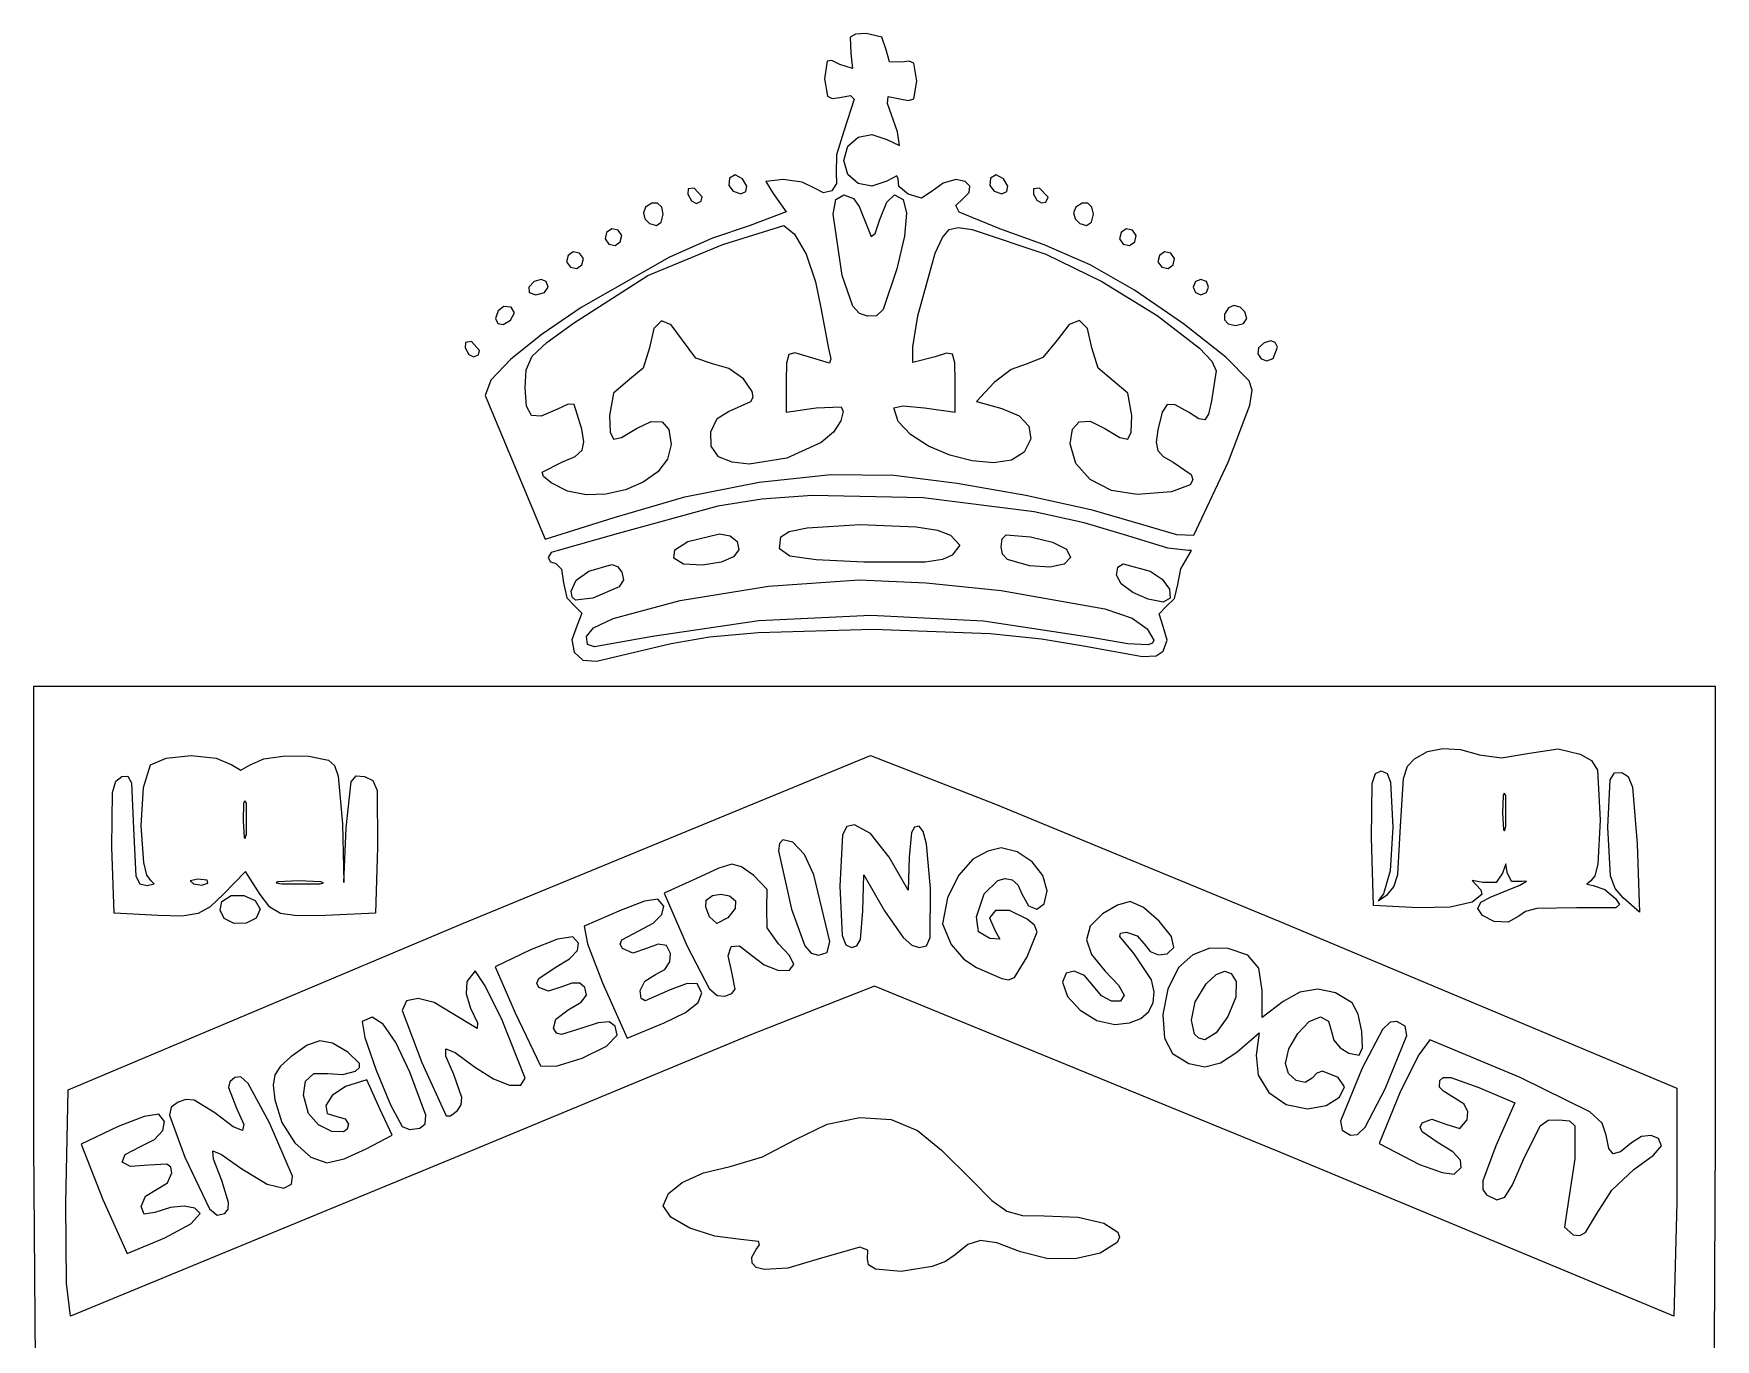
# Model space of a CAD drawing. Extents: x 0 to 752, y 0 to 143.
# Drawn here: x 10.2 to 87.5, y 82.9 to 142.9 of the extents above; entities that cross this region are included whole.
import ezdxf

# ---------------------------------------------------------------- set-up
doc = ezdxf.new("R2010")
doc.units = 0

msp = doc.modelspace()

# ---------------------------------------------------------------- linework, layer by layer
at = {"layer": 'Layer 1', "color": 7}
for points in [[(47.766141, 141.957867), (47.849926, 141.27436), (47.272252, 141.463978), (46.894118, 141.642021), (46.681349, 141.618318), (46.566696, 140.7937), (46.694578, 139.999949), (46.909001, 139.90073), (47.272252, 139.947033), (47.751258, 140.026959), (47.929301, 139.872067), (47.448641, 138.394809), (47.113502, 137.310017), (47.095863, 136.489808), (47.120116, 135.992612), (46.893016, 135.66078), (46.520394, 135.567073), (46.108085, 135.784252), (45.530411, 136.057655), (44.661695, 136.172308), (43.863535, 136.079704), (44.203083, 135.537308), (44.802806, 134.69064), (43.144749, 134.05564), (41.413588, 133.484787), (39.442234, 132.604289), (35.379224, 130.302964), (33.587704, 129.07644), (32.156266, 127.928878), (31.234978, 126.95743), (30.973908, 126.259246), (33.725577, 119.662298), (36.900579, 120.650076), (40.147239, 121.608089), (43.559264, 122.281674), (46.852226, 122.62453), (49.741698, 122.590355), (52.65377, 122.227655), (55.813889, 121.673132), (58.795415, 121.012776), (61.171705, 120.332576), (62.737158, 119.873964), (63.535318, 119.838687), (65.122819, 123.225355), (66.101778, 125.805045), (66.204304, 126.494615), (66.075319, 126.929524), (65.003756, 128.019829), (63.059067, 129.540082), (60.796879, 131.086793), (58.772815, 132.256472), (56.651737, 133.178105), (54.610034, 133.914529), (52.744721, 134.681821), (52.600853, 134.986092), (52.9167, 135.290363), (53.204435, 135.576995), (53.2342, 135.863627), (53.025841, 136.084113), (52.5992, 136.172308), (52.012706, 136.013558), (51.505588, 135.643141), (51.024928, 135.321231), (50.411976, 135.50203), (49.984233, 135.854808), (49.953365, 136.207586), (49.887219, 136.339878), (49.424198, 136.101752), (48.743447, 135.873549), (48.10569, 135.995919), (47.633298, 136.409331), (47.448641, 137.054253), (47.633298, 137.699175), (48.10569, 138.112587), (48.743447, 138.234957), (49.424198, 138.006754), (50.001872, 137.733351), (49.918087, 138.359532), (49.459476, 139.66481), (49.490344, 139.98231), (50.02392, 139.876477), (50.427961, 139.804819), (50.663331, 139.885296), (50.800032, 140.687866), (50.67215, 141.512485), (50.457727, 141.615562), (50.094476, 141.569811), (49.54326, 141.58745), (49.38892, 142.134256), (49.194892, 142.71634), (48.471697, 142.87509), (47.994344, 142.845876), (47.748502, 142.72075), (47.766141, 141.957867), (47.766141, 141.957867)], [(42.192249, 136.242864), (42.161381, 135.903315), (42.368638, 135.643141), (42.722518, 135.518015), (42.950721, 135.621092), (42.993716, 135.876305), (42.791971, 136.207586), (42.452423, 136.397204), (42.192249, 136.242864), (42.192249, 136.242864)], [(54.186701, 136.242864), (54.155833, 135.903315), (54.36309, 135.643141), (54.71697, 135.518015), (54.945173, 135.621092), (54.988168, 135.876305), (54.786423, 136.207586), (54.446875, 136.397204), (54.186701, 136.242864), (54.186701, 136.242864)], [(40.287248, 135.50203), (40.454817, 135.197759), (40.675303, 135.078696), (40.896892, 135.179017), (40.939887, 135.378557), (40.56947, 135.784252), (40.296067, 135.748974), (40.287248, 135.50203), (40.287248, 135.50203)], [(48.154197, 134.937585), (48.709822, 133.552931), (48.888416, 133.69735), (49.106698, 134.337862), (49.428608, 135.127203), (49.776976, 135.466752), (50.180466, 135.260046), (50.332601, 134.633314), (50.233382, 133.576634), (49.882809, 132.080083), (49.252219, 130.20595), (48.945191, 129.912152), (48.542253, 129.89286), (48.166875, 130.026254), (47.867565, 130.351471), (47.378085, 131.762583), (46.963571, 134.580397), (47.090351, 135.250124), (47.448641, 135.466752), (47.894023, 135.308002), (48.154197, 134.937585), (48.154197, 134.937585)], [(56.162258, 135.50203), (56.321559, 135.226973), (56.537084, 135.100745), (56.732766, 135.139881), (56.832536, 135.360919), (56.44448, 135.784252), (56.171077, 135.748974), (56.162258, 135.50203), (56.162258, 135.50203)], [(38.346969, 134.902307), (38.240584, 134.650953), (38.316101, 134.37314), (38.530523, 134.148244), (38.840858, 134.05564), (39.065754, 134.21439), (39.158358, 134.584807), (39.086149, 134.912229), (38.898184, 135.087516), (38.637459, 135.090823), (38.346969, 134.902307), (38.346969, 134.902307)], [(58.102537, 134.902307), (57.996152, 134.650953), (58.071669, 134.37314), (58.286091, 134.148244), (58.596426, 134.05564), (58.821322, 134.21439), (58.913926, 134.584807), (58.841717, 134.912229), (58.653752, 135.087516), (58.393027, 135.090823), (58.102537, 134.902307), (58.102537, 134.902307)], [(45.720029, 132.750361), (46.147772, 131.475951), (46.390307, 130.280915), (46.743085, 128.411192), (46.861045, 127.944312), (46.787182, 127.745324), (45.720029, 128.058414), (45.204642, 128.214408), (44.930688, 128.142199), (44.822099, 127.745875), (44.802806, 126.929524), (44.802806, 125.483135), (46.17864, 125.694801), (47.325169, 125.738899), (47.418875, 125.526129), (47.30753, 125.095079), (46.97246, 124.570942), (46.406292, 124.096827), (44.833674, 123.379696), (43.095691, 123.105742), (42.322818, 123.185599), (41.69836, 123.437022), (41.353299, 123.92099), (41.345582, 124.583551), (41.628906, 125.193195), (42.156971, 125.518412), (43.180027, 125.977024), (43.285103, 126.182972), (43.246724, 126.440596), (42.840478, 127.013309), (42.163034, 127.500033), (41.416137, 127.705636), (40.648845, 127.974629), (40.040303, 128.799248), (39.525468, 129.508111), (39.070163, 129.681193), (38.720693, 129.325108), (38.523358, 128.44647), (38.227906, 127.502789), (37.535579, 126.929524), (36.87412, 126.36067), (36.688912, 125.342023), (36.718126, 124.573629), (36.869711, 124.248412), (37.239576, 124.32007), (37.923635, 124.742301), (38.603284, 125.068069), (39.101032, 125.046572), (39.406956, 124.68773), (39.511136, 124.001467), (39.347012, 123.335323), (38.899287, 122.753515), (38.234934, 122.27754), (37.420926, 121.928896), (36.524236, 121.729081), (35.611837, 121.699591), (34.7507, 121.861924), (34.007799, 122.237577), (33.658328, 122.535233), (33.593285, 122.740286), (34.501688, 123.190078), (35.106372, 123.456866), (35.423321, 123.736884), (35.508759, 124.122734), (35.418911, 124.707023), (35.066133, 125.840322), (34.783911, 125.862922), (34.290022, 125.624246), (33.552495, 125.307297), (33.099396, 125.337614), (32.871193, 125.758191), (32.808354, 126.612024), (32.862924, 127.437194), (33.139083, 128.054004), (33.805503, 128.690658), (35.030855, 129.575359), (38.452802, 131.762583), (41.892387, 133.186924), (44.696973, 134.05564), (45.182042, 133.667584), (45.720029, 132.750361), (45.720029, 132.750361)], [(36.547801, 133.73814), (36.481655, 133.447098), (36.653634, 133.208973), (36.944676, 133.142827), (37.182801, 133.314806), (37.248947, 133.605848), (37.076968, 133.843973), (36.785926, 133.910119), (36.547801, 133.73814), (36.547801, 133.73814)], [(56.726702, 132.750361), (59.304738, 131.490834), (61.846393, 129.923728), (63.786121, 128.429382), (64.353528, 127.82835), (64.558374, 127.388136), (64.346707, 126.012302), (64.206147, 125.40376), (64.042436, 125.139176), (63.766277, 125.178864), (63.288373, 125.483135), (62.675973, 125.822683), (62.305005, 125.844732), (62.072943, 125.483135), (61.877261, 124.671745), (61.80395, 124.117773), (61.872851, 123.732474), (62.120347, 123.446393), (62.582817, 123.190078), (63.40027, 122.631145), (63.481368, 122.380204), (63.354519, 122.158202), (62.508403, 121.83078), (60.924761, 121.70841), (59.74571, 121.893618), (58.768405, 122.396327), (58.101985, 123.137161), (57.855592, 124.036745), (57.959772, 124.702613), (58.265696, 125.050982), (58.763444, 125.06862), (59.443093, 124.742301), (60.127152, 124.32007), (60.497017, 124.248412), (60.648602, 124.573629), (60.677816, 125.342023), (60.492608, 126.36067), (59.831149, 126.929524), (59.138822, 127.502789), (58.84337, 128.44647), (58.639972, 129.330068), (58.274516, 129.694422), (57.796612, 129.522994), (57.255869, 128.799248), (56.594411, 128.001088), (55.880035, 127.705636), (55.134792, 127.454282), (54.36309, 126.858969), (53.5517, 125.977024), (54.715868, 125.659524), (55.50576, 125.325487), (55.955001, 124.839315), (56.040439, 124.260538), (55.738924, 123.648689), (55.157116, 123.280821), (54.325607, 123.159761), (53.34527, 123.251194), (52.316977, 123.520807), (51.341601, 123.934288), (50.520014, 124.457322), (49.953089, 125.055598), (49.741698, 125.694801), (50.156212, 125.774176), (51.15281, 125.694801), (52.563922, 125.483135), (52.563922, 126.929524), (52.544629, 127.760206), (52.43604, 128.151018), (52.162086, 128.204486), (51.646699, 128.023136), (50.623643, 127.776192), (50.619784, 128.489465), (50.857358, 129.910498), (51.646699, 132.785639), (51.985697, 133.50718), (52.294929, 133.874841), (52.70338, 133.971304), (53.340034, 133.879251), (56.726702, 132.750361), (56.726702, 132.750361)], [(60.183927, 133.73814), (60.117781, 133.447098), (60.28976, 133.208973), (60.580802, 133.142827), (60.818927, 133.314806), (60.885073, 133.605848), (60.713094, 133.843973), (60.422052, 133.910119), (60.183927, 133.73814), (60.183927, 133.73814)], [(34.783911, 132.679806), (34.717765, 132.388764), (34.889744, 132.150639), (35.180786, 132.084493), (35.418911, 132.256472), (35.485057, 132.547514), (35.313078, 132.785639), (35.022036, 132.851785), (34.783911, 132.679806), (34.783911, 132.679806)], [(61.947817, 132.679806), (61.881671, 132.388764), (62.05365, 132.150639), (62.344692, 132.084493), (62.582817, 132.256472), (62.648963, 132.547514), (62.476984, 132.785639), (62.185942, 132.851785), (61.947817, 132.679806), (61.947817, 132.679806)], [(32.984743, 131.233416), (32.997972, 130.990881), (33.302243, 130.880638), (33.703528, 130.990881), (33.866688, 131.233416), (33.774084, 131.48918), (33.549188, 131.586194), (33.227278, 131.48918), (32.984743, 131.233416), (32.984743, 131.233416)], [(63.50004, 131.233416), (63.610283, 130.990881), (63.852818, 130.880638), (64.108582, 130.990881), (64.205596, 131.233416), (64.108582, 131.48918), (63.852818, 131.586194), (63.610283, 131.48918), (63.50004, 131.233416), (63.50004, 131.233416)], [(31.573631, 130.139804), (31.448505, 129.785924), (31.551582, 129.55772), (31.806795, 129.514726), (32.138076, 129.716471), (32.327694, 130.056019), (32.173354, 130.316193), (31.833805, 130.347061), (31.573631, 130.139804), (31.573631, 130.139804)], [(65.122819, 130.280915), (64.934303, 129.990425), (64.93761, 129.7297), (65.112897, 129.541735), (65.440319, 129.469526), (65.810736, 129.56213), (65.969486, 129.787026), (65.876882, 130.097361), (65.651986, 130.311783), (65.374173, 130.3873), (65.122819, 130.280915), (65.122819, 130.280915)], [(30.056686, 128.44647), (30.224255, 128.142199), (30.444741, 128.023136), (30.66633, 128.123457), (30.709325, 128.322997), (30.338908, 128.728692), (30.065505, 128.693414), (30.056686, 128.44647), (30.056686, 128.44647)], [(66.498653, 128.44647), (66.464478, 128.16094), (66.622125, 127.934942), (66.885606, 127.841235), (67.168931, 127.952581), (67.367369, 128.477338), (67.273111, 128.681839), (67.063098, 128.76397), (66.754417, 128.671366), (66.498653, 128.44647), (66.498653, 128.44647)], [(41.663082, 121.179243), (37.076968, 119.909242), (34.325299, 119.133131), (34.003389, 119.040526), (33.866688, 118.81563), (33.976931, 118.621602), (34.219466, 118.533408), (34.47523, 118.277644), (34.572244, 117.651463), (34.730994, 116.959136), (35.101411, 116.557851), (35.418911, 116.25358), (35.207244, 115.711184), (34.958095, 115.035394), (35.066133, 114.458822), (35.465213, 114.093917), (36.089189, 114.053127), (39.511136, 114.864517), (41.277231, 115.163827), (43.512961, 115.37384), (48.798017, 115.525976), (54.175676, 115.320923), (56.527162, 115.084452), (58.455315, 114.758683), (61.176115, 114.264794), (61.794028, 114.302277), (62.124206, 114.511739), (62.309414, 115.023267), (62.124206, 115.640628), (61.943407, 116.231532), (62.265317, 116.557851), (62.635734, 116.937088), (62.794484, 117.580907), (62.931185, 118.295283), (63.253095, 118.850908), (63.429484, 119.13754), (63.288373, 119.133131), (62.331463, 119.243374), (60.501427, 119.803409), (58.495347, 120.412364), (56.193677, 120.911352), (51.095484, 121.54966), (45.990676, 121.658801), (43.680738, 121.49633), (41.663082, 121.179243), (41.663082, 121.179243)], [(42.545027, 119.556464), (42.634324, 119.162345), (42.386277, 118.837679), (41.820729, 118.599003), (40.957526, 118.462852), (40.08881, 118.509706), (39.643428, 118.784762), (39.687525, 119.172267), (40.287248, 119.556464), (41.733637, 119.900423), (42.231936, 119.814433), (42.545027, 119.556464), (42.545027, 119.556464)], [(52.352255, 119.838687), (52.784408, 119.380075), (52.422811, 118.921464), (51.977429, 118.723026), (51.188088, 118.603964), (48.365864, 118.603964), (46.178089, 118.701529), (44.965966, 118.881776), (44.501291, 119.214159), (44.555861, 119.768131), (44.932824, 120.002673), (45.759165, 120.176031), (48.202704, 120.332576), (50.77192, 120.224538), (51.755358, 120.067165), (52.352255, 119.838687), (52.352255, 119.838687)], [(57.679203, 119.203686), (57.861104, 118.809567), (57.57337, 118.511359), (56.915218, 118.365287), (55.985869, 118.427575), (54.962812, 118.723026), (54.745633, 118.968317), (54.68059, 119.30952), (54.72138, 119.678834), (54.901076, 119.856325), (56.021146, 119.768131), (57.035383, 119.512367), (57.679203, 119.203686), (57.679203, 119.203686)], [(37.253357, 118.145352), (37.326668, 117.789267), (37.125475, 117.466255), (35.9128, 116.945907), (35.127869, 116.853303), (34.970222, 116.990555), (34.925022, 117.263407), (35.158737, 117.774935), (35.736411, 118.18063), (36.785926, 118.49372), (37.0461, 118.403872), (37.253357, 118.145352), (37.253357, 118.145352)], [(61.524483, 118.18063), (62.074596, 117.826198), (62.406428, 117.356011), (62.447218, 116.945356), (62.124206, 116.769518), (61.430777, 116.89299), (60.730733, 117.201671), (60.189439, 117.602956), (59.97226, 118.004241), (60.041162, 118.369146), (60.28535, 118.515769), (61.524483, 118.18063), (61.524483, 118.18063)], [(54.68059, 117.298685), (59.447503, 116.456428), (60.698211, 116.023723), (61.383372, 115.534795), (61.685438, 115.022716), (61.628939, 114.87561), (61.41865, 114.798371), (60.490403, 114.845224), (58.808093, 115.146739), (53.85983, 115.886471), (48.696593, 116.143337), (43.5532, 115.910724), (38.664469, 115.182017), (35.996585, 114.705767), (35.673022, 114.824829), (35.630578, 115.182017), (35.954555, 115.585025), (36.853174, 116.011597), (39.93447, 116.844483), (43.994724, 117.498776), (48.154197, 117.792574), (51.232185, 117.651463), (54.68059, 117.298685), (54.68059, 117.298685)], [(87.43713, 79.33426), (87.488944, 92.286725), (87.488944, 112.88896), (48.859753, 112.88896), (10.230562, 112.88896), (10.230562, 91.828113), (10.230562, 91.828113)], [(67.486431, 102.093953), (85.725054, 94.438671), (85.725054, 89.182278), (85.583943, 83.961164), (67.380598, 91.545891), (48.859753, 99.130618), (43.206486, 96.899297), (30.30363, 91.545891), (11.923896, 83.961164), (11.738688, 85.482519), (11.71223, 89.147001), (11.818063, 94.368115), (29.98613, 102.023398), (48.683364, 109.713958), (54.420416, 107.478227), (67.486431, 102.093953), (67.486431, 102.093953)], [(19.332234, 109.290624), (19.755568, 109.052499), (20.178902, 109.290624), (20.800673, 109.566783), (21.792861, 109.700729), (22.877653, 109.682539), (23.777237, 109.502291), (24.045128, 109.268025), (24.227029, 108.765867), (24.412238, 106.574234), (24.482793, 103.893121), (24.588627, 106.397845), (24.813523, 108.505693), (25.040072, 108.779096), (25.435294, 108.761457), (25.811774, 108.571839), (26.012968, 108.117638), (26.035016, 105.5159), (25.929183, 102.482009), (23.636126, 102.376176), (22.339116, 102.356332), (21.567965, 102.455551), (21.081242, 102.753207), (20.637513, 103.328676), (19.967235, 104.38701), (18.944179, 103.328676), (18.346661, 102.763129), (17.788831, 102.455551), (17.059021, 102.34641), (15.945566, 102.376176), (13.934731, 102.482009), (13.828898, 105.5159), (13.859766, 108.025033), (14.012452, 108.547035), (14.287509, 108.761457), (14.563668, 108.773584), (14.724072, 108.461596), (14.816676, 106.362567), (14.922509, 104.184163), (15.114332, 103.822565), (15.451676, 103.75201), (15.764767, 103.818156), (15.628065, 103.963677), (15.431213, 104.230189), (15.29017, 104.805934), (15.173864, 106.494859), (15.275839, 108.249929), (15.592788, 109.290624), (16.315982, 109.594895), (17.462511, 109.713958), (18.60904, 109.594895), (19.332234, 109.290624), (19.332234, 109.290624)], [(76.658659, 109.749236), (77.659667, 109.612534), (78.951716, 109.819791), (80.261405, 110.027048), (81.280051, 109.784514), (81.795438, 109.494023), (82.069392, 109.04809), (82.197274, 106.750623), (82.091441, 104.735378), (81.959149, 104.195738), (81.77394, 103.963677), (81.588732, 103.804926), (81.879774, 103.75201), (82.41776, 103.557982), (82.90283, 103.152287), (83.083078, 102.877782), (82.916059, 102.728954), (81.103662, 102.728954), (79.291265, 102.693676), (78.767059, 102.560282), (78.457827, 102.340898), (77.972757, 102.058675), (77.328938, 102.093953), (76.795912, 102.369561), (76.583694, 102.684856), (76.70882, 102.986923), (77.187826, 103.222843), (78.501924, 103.760829), (78.815015, 103.94714), (78.598938, 103.928399), (78.118278, 103.928399), (77.92866, 104.351732), (77.862514, 104.744198), (77.716993, 104.316455), (77.417132, 103.879892), (76.799771, 103.893121), (76.32352, 103.972496), (76.48227, 103.787288), (76.721636, 103.555157), (76.76339, 103.339149), (76.32352, 102.980308), (75.301567, 102.760373), (73.836435, 102.728954), (71.790323, 102.834787), (71.68449, 105.939233), (71.715358, 108.439547), (71.868044, 108.890993), (72.143101, 109.008402), (72.404377, 108.89871), (72.566435, 108.501284), (72.672268, 106.433123), (72.553205, 104.422288), (72.248934, 103.363954), (71.99317, 103.042044), (72.425323, 103.328676), (72.712507, 103.685313), (72.897164, 104.250309), (73.025046, 106.4684), (73.157338, 108.668853), (73.352468, 109.231644), (73.660046, 109.572847), (74.257564, 109.903025), (74.974144, 110.044687), (75.783329, 109.994527), (76.658659, 109.749236), (76.658659, 109.749236)], [(83.890608, 105.657011), (83.996442, 102.517287), (83.255608, 103.187565), (82.892357, 103.610347), (82.677934, 104.188573), (82.550052, 106.433123), (82.655885, 108.598298), (82.847708, 108.918554), (83.185052, 108.937846), (83.488772, 108.757599), (83.683351, 108.263158), (83.890608, 105.657011), (83.890608, 105.657011)], [(19.861401, 106.715345), (19.905499, 105.952463), (19.950698, 105.906712), (20.002513, 106.115622), (20.002513, 107.526734), (19.930855, 107.643041), (19.87904, 107.531144), (19.861401, 106.715345), (19.861401, 106.715345)], [(77.716993, 107.068123), (77.761091, 106.305241), (77.80629, 106.25949), (77.858105, 106.4684), (77.858105, 107.879512), (77.786447, 107.995819), (77.734632, 107.883922), (77.716993, 107.068123), (77.716993, 107.068123)], [(47.272252, 103.716732), (47.378085, 101.458953), (47.540143, 101.01798), (47.801419, 100.894508), (48.047812, 100.980498), (48.211523, 101.264925), (48.330586, 102.587842), (48.365864, 104.245899), (49.318364, 102.587842), (50.178261, 101.357529), (50.573482, 101.015224), (50.905865, 100.894508), (51.241556, 100.9816), (51.421803, 101.353119), (51.435032, 103.610899), (51.249824, 105.661421), (51.097688, 106.225314), (50.905865, 106.4684), (50.700262, 106.426508), (50.557497, 106.186178), (50.447254, 105.057288), (50.411976, 103.540343), (49.530031, 105.057288), (48.683364, 106.142081), (47.94253, 106.538956), (47.584791, 106.455171), (47.382495, 106.080345), (47.272252, 103.716732), (47.272252, 103.716732)], [(44.450028, 105.339511), (45.049751, 102.658398), (45.653883, 100.978293), (45.947681, 100.639295), (46.284474, 100.54173), (46.692924, 100.6641), (46.800411, 101.17673), (46.072807, 104.245899), (45.640654, 105.170839), (45.102667, 105.745205), (44.644056, 105.843322), (44.502393, 105.674512), (44.450028, 105.339511), (44.450028, 105.339511)], [(53.375311, 104.951455), (52.713853, 104.215031), (52.211144, 103.187565), (51.981838, 101.99253), (52.387533, 101.035619), (52.969617, 100.360931), (53.5517, 99.977285), (54.715868, 99.483396), (55.011871, 99.409533), (55.284722, 99.527493), (55.880035, 100.471174), (56.329827, 101.626522), (56.217379, 101.919769), (55.880035, 102.199787), (55.063134, 102.593355), (54.424826, 102.596662), (54.143706, 102.26924), (54.398368, 101.67062), (54.618854, 101.282564), (54.151423, 101.317842), (53.639895, 101.626522), (53.5517, 102.30562), (53.901722, 103.363954), (54.52625, 103.972496), (54.866005, 104.070888), (55.18385, 104.012184), (55.449605, 103.7815), (55.633091, 103.363954), (55.934054, 102.810534), (56.321008, 102.667217), (56.655044, 102.907547), (56.797258, 103.505065), (56.600474, 104.200699), (56.096112, 104.836802), (55.413156, 105.300926), (54.68059, 105.480622), (54.067638, 105.321872), (53.375311, 104.951455), (53.375311, 104.951455)], [(40.675303, 104.06951), (39.193636, 103.399232), (40.25197, 100.965064), (41.261797, 99.024785), (41.62615, 98.692953), (41.980582, 98.672007), (42.308004, 98.793274), (42.456832, 98.980687), (42.298082, 99.765618), (42.13382, 100.521886), (42.280443, 100.947425), (42.665192, 100.976088), (43.215305, 100.54173), (43.786364, 100.098553), (44.42357, 99.853813), (44.941712, 99.847198), (45.155584, 100.118396), (44.948327, 100.528501), (44.450028, 101.070897), (43.93409, 101.802911), (43.920861, 102.693676), (43.925271, 103.571211), (43.321138, 104.210621), (42.744016, 104.605292), (42.302492, 104.722149), (41.708833, 104.547965), (40.675303, 104.06951), (40.675303, 104.06951)], [(17.568344, 103.822565), (17.9564, 103.760829), (18.238623, 103.857843), (18.207755, 103.998954), (17.780011, 104.034232), (17.422823, 103.968086), (17.568344, 103.822565), (17.568344, 103.822565)], [(21.625291, 103.822565), (23.389181, 103.822565), (23.552341, 103.87438), (23.424459, 103.919579), (22.401403, 103.963677), (21.444493, 103.919579), (21.374488, 103.87438), (21.625291, 103.822565), (21.625291, 103.822565)], [(20.637513, 102.658398), (20.447895, 102.254908), (19.993693, 102.023398), (19.446887, 102.003554), (18.979456, 102.235064), (18.794248, 102.609891), (18.873623, 103.011176), (19.298059, 103.283477), (19.88786, 103.284579), (20.411515, 103.060785), (20.637513, 102.658398), (20.637513, 102.658398)], [(37.218079, 102.62312), (35.524745, 101.882286), (35.670266, 101.066487), (36.371412, 99.271729), (37.500301, 96.731728), (39.193636, 97.437284), (40.179761, 97.921802), (40.759088, 98.376555), (40.934926, 98.811464), (40.710581, 99.236451), (40.25197, 99.240861), (39.475858, 98.954229), (38.32492, 98.447111), (38.141365, 98.562315), (38.100024, 98.918951), (38.307281, 99.355514), (38.80558, 99.659785), (39.225055, 99.894052), (39.462629, 100.237459), (39.495151, 100.627168), (39.299469, 101.000341), (38.920233, 101.048848), (38.382246, 100.85923), (37.756065, 100.647563), (37.288635, 100.85923), (37.171226, 101.060424), (37.248947, 101.251696), (38.029468, 101.67062), (38.698093, 102.025602), (39.092212, 102.420273), (39.175446, 102.801714), (38.911413, 103.117009), (38.289642, 103.028815), (37.218079, 102.62312), (37.218079, 102.62312)], [(42.474471, 103.046454), (42.456832, 102.684856), (42.121693, 102.270342), (41.618985, 102.010168), (41.275026, 102.30562), (41.111866, 102.746592), (41.133915, 103.081732), (41.41283, 103.294501), (41.804193, 103.355135), (42.195556, 103.270247), (42.474471, 103.046454), (42.474471, 103.046454)], [(59.33726, 102.446731), (58.768405, 101.885042), (58.596426, 101.260515), (58.821322, 100.576457), (59.443093, 99.836174), (60.069274, 99.165896), (60.325038, 98.707284), (60.154161, 98.436086), (59.751774, 98.442701), (59.28324, 98.687441), (58.913926, 99.130618), (58.499963, 99.609624), (58.036391, 99.814125), (57.658808, 99.72097), (57.502814, 99.307007), (57.728812, 98.646651), (58.305384, 98.019367), (59.080393, 97.550834), (59.901704, 97.366728), (60.570467, 97.439626), (61.091228, 97.645643), (61.4582, 97.965762), (61.665594, 98.380965), (61.707625, 98.872236), (61.578502, 99.420557), (60.783649, 100.612286), (60.13101, 101.410446), (60.168493, 101.559825), (60.430871, 101.600064), (60.92917, 101.441314), (61.242261, 101.070897), (61.516766, 100.715914), (61.90372, 100.559369), (62.303902, 100.61449), (62.618095, 100.894508), (62.497379, 101.403831), (61.943407, 102.111592), (61.224071, 102.739978), (60.60726, 103.011176), (60.025177, 102.848016), (59.33726, 102.446731), (59.33726, 102.446731)], [(33.055299, 100.788675), (31.43252, 100.012563), (32.349743, 97.895895), (33.51391, 95.461727), (34.228837, 95.444088), (35.423321, 95.823324), (36.545045, 96.37454), (37.04169, 96.872839), (36.951842, 97.289558), (36.666863, 97.481381), (36.163604, 97.448308), (35.418911, 97.190339), (34.47523, 96.899297), (34.248129, 96.972058), (34.113633, 97.190339), (34.223876, 97.613673), (34.783911, 98.037006), (35.379224, 98.385374), (35.630578, 98.707284), (35.548447, 99.070535), (35.317488, 99.2585), (34.960851, 99.267871), (34.501688, 99.09534), (33.879917, 98.892493), (33.443354, 99.060062), (33.35075, 99.257949), (33.443354, 99.478986), (34.184188, 99.977285), (34.85171, 100.386287), (35.211654, 100.762216), (35.260712, 101.098458), (34.995578, 101.388397), (34.303251, 101.286974), (33.055299, 100.788675), (33.055299, 100.788675)], [(62.829762, 99.977285), (62.329258, 98.992814), (62.106567, 97.81652), (62.174918, 96.73283), (62.547539, 96.026172), (63.298295, 95.570867), (64.029207, 95.426449), (64.760119, 95.599531), (65.510875, 96.096727), (66.533931, 96.978672), (66.39282, 95.955616), (66.489282, 95.033983), (66.979313, 94.244643), (67.767, 93.693427), (68.756432, 93.48617), (69.606958, 93.642715), (70.216051, 94.024156), (70.448113, 94.498202), (70.167544, 94.93256), (69.43553, 95.219192), (69.185278, 95.135958), (68.968099, 94.897282), (68.641228, 94.699396), (68.231675, 94.795858), (67.881653, 95.110602), (67.733376, 95.56756), (67.897638, 96.246107), (68.30664, 96.947804), (68.834705, 97.497366), (69.356155, 97.719506), (69.708933, 97.516659), (69.850044, 97.049228), (69.959185, 96.640226), (70.246919, 96.290755), (70.653716, 96.047118), (71.120045, 95.955616), (71.278795, 96.285794), (71.252337, 97.035999), (71.080357, 97.845734), (70.802545, 98.354506), (70.043521, 98.816976), (69.228273, 98.985097), (68.40641, 98.855561), (67.627543, 98.425062), (66.675042, 97.684228), (66.675042, 98.918951), (66.511882, 99.955237), (66.004764, 100.54173), (65.111794, 100.860333), (64.258513, 100.86805), (63.484606, 100.571496), (62.829762, 99.977285), (62.829762, 99.977285)], [(30.127241, 99.342285), (30.096373, 98.77784), (30.30363, 98.107562), (30.623335, 97.438937), (30.612311, 97.17711), (29.492241, 97.860617), (28.637305, 98.368838), (27.891511, 98.566173), (27.363997, 98.446008), (27.163906, 98.001728), (28.06349, 95.611657), (29.174741, 93.16867), (29.386407, 93.17308), (29.703908, 93.415614), (29.874784, 93.674686), (29.906755, 94.006518), (29.527519, 95.073671), (29.16537, 95.917582), (29.170331, 96.242248), (29.592011, 96.07082), (30.480019, 95.426449), (31.349837, 94.867516), (32.093979, 94.579782), (32.613224, 94.583089), (32.808354, 94.897282), (31.75443, 97.565166), (30.977767, 99.138886), (30.515297, 99.836174), (30.127241, 99.342285), (30.127241, 99.342285)], [(65.475597, 99.342285), (65.457958, 98.625704), (65.09636, 97.737145), (64.562784, 96.980877), (64.029207, 96.661172), (63.752979, 96.729867), (63.55902, 96.919692), (63.416255, 97.565166), (63.597605, 98.402462), (64.099763, 99.236451), (64.562784, 99.659785), (64.94643, 99.818535), (65.250701, 99.712702), (65.475597, 99.342285), (65.475597, 99.342285)], [(25.32946, 97.507839), (25.452381, 96.767557), (25.968871, 95.263289), (26.624266, 93.673032), (27.163906, 92.674781), (27.503455, 92.546899), (27.975295, 92.604225), (28.221138, 92.808175), (28.248698, 93.203948), (27.516684, 95.179504), (26.867352, 96.535495), (26.29078, 97.375547), (25.780355, 97.699662), (25.32946, 97.507839), (25.32946, 97.507839)], [(71.261156, 95.355893), (70.268968, 92.921725), (70.343382, 92.508313), (70.731989, 92.286725), (71.049489, 92.314837), (71.393448, 92.643913), (72.31949, 94.403393), (73.311678, 96.8552), (73.237264, 97.280738), (72.848657, 97.507839), (72.54604, 97.474215), (72.200427, 97.133013), (71.261156, 95.355893), (71.261156, 95.355893)], [(22.048625, 95.88506), (21.56576, 95.457317), (21.307791, 95.056032), (21.235031, 94.575372), (21.307791, 93.909504), (21.637969, 92.862194), (22.229424, 91.933947), (22.959784, 91.270283), (23.706682, 91.016724), (24.500432, 91.201932), (25.505849, 91.651724), (26.705295, 92.286725), (26.14085, 93.48617), (25.541127, 94.826726), (24.553349, 94.509226), (23.951973, 94.100775), (23.658175, 93.64933), (23.71495, 93.283874), (24.165293, 93.133392), (24.53571, 93.036378), (24.69446, 92.780614), (24.631553, 92.555856), (24.462398, 92.431143), (23.922758, 92.445475), (23.310358, 92.750848), (22.860014, 93.274503), (22.630709, 94.121722), (22.718903, 94.760581), (23.09814, 95.115012), (23.741959, 95.108949), (24.429876, 95.069261), (25.01196, 95.214782), (25.194964, 95.392274), (25.205988, 95.57638), (24.659182, 96.096727), (23.953626, 96.505178), (23.380362, 96.612665), (22.793869, 96.409266), (22.048625, 95.88506), (22.048625, 95.88506)], [(73.025046, 94.297559), (72.037268, 91.898669), (73.898172, 90.941759), (74.934457, 90.574098), (75.494492, 90.487557), (75.805378, 90.79293), (75.785534, 91.131377), (75.434961, 91.509511), (74.753658, 91.933947), (74.012824, 92.432246), (73.92022, 92.653283), (74.012824, 92.85117), (74.467026, 93.014329), (75.106436, 92.780614), (75.745846, 92.582176), (76.094215, 92.992281), (76.121775, 93.359942), (75.944284, 93.711066), (75.000603, 94.297559), (74.819804, 94.491587), (74.824214, 94.791449), (74.991232, 94.930355), (75.340152, 94.92374), (76.623382, 94.473948), (78.281438, 93.768392), (77.399493, 91.792836), (76.80418, 90.187696), (76.799219, 89.778694), (76.97616, 89.535056), (77.454064, 89.317326), (77.809598, 89.433633), (78.171746, 90.006346), (78.669494, 91.157835), (79.441196, 92.710058), (79.815471, 92.963618), (80.292273, 92.992281), (80.78506, 92.934403), (81.033107, 92.714468), (81.033107, 91.193113), (80.645051, 88.688389), (80.565676, 88.062208), (80.962551, 87.700611), (81.2569, 87.670845), (81.518176, 87.806444), (82.020885, 88.653111), (82.73967, 89.755543), (83.749497, 90.699224), (84.649081, 91.365092), (85.019498, 91.792836), (84.883899, 92.127423), (84.543248, 92.273496), (84.096763, 92.214516), (83.643664, 91.933947), (83.124419, 91.512818), (82.796997, 91.422419), (82.601866, 91.675978), (82.479496, 92.286725), (82.288776, 92.834082), (81.721024, 93.358288), (78.528383, 94.93256), (74.365602, 96.661172), (73.867303, 95.968845), (73.025046, 94.297559), (73.025046, 94.297559)], [(19.473346, 94.93256), (19.241284, 94.736878), (19.177894, 94.478358), (19.543901, 93.521448), (19.880694, 92.773999), (19.830533, 92.489572), (19.390112, 92.668166), (18.556123, 93.309781), (17.603622, 93.887455), (17.226591, 93.919977), (16.862788, 93.80367), (16.550249, 93.565545), (16.479142, 93.195128), (17.180289, 91.263669), (18.309178, 88.904466), (18.658649, 88.599643), (19.014734, 88.688389), (19.161358, 88.875803), (19.182304, 89.182278), (18.873623, 90.205335), (18.491079, 91.185947), (18.459109, 91.56794), (18.863701, 91.400921), (19.790846, 90.734502), (20.959423, 90.028946), (21.731125, 89.852557), (22.077839, 90.033355), (22.12359, 90.399362), (21.060847, 92.85117), (20.081888, 94.659157), (19.751158, 94.96453), (19.473346, 94.93256), (19.473346, 94.93256)], [(14.11112, 92.674781), (12.417786, 91.863391), (13.405564, 89.32339), (14.534454, 86.853944), (16.263066, 87.5595), (17.458101, 88.203319), (17.885845, 88.688389), (17.635041, 88.932027), (17.149421, 89.023528), (16.511664, 88.95628), (15.804454, 88.723667), (15.314975, 88.653111), (15.169454, 89.005889), (15.376711, 89.47332), (15.87501, 89.782001), (16.373309, 90.090682), (16.580566, 90.558113), (16.529303, 90.811672), (16.35567, 90.946168), (15.522232, 90.910891), (14.67777, 90.844745), (14.296328, 91.043182), (14.430825, 91.387141), (15.134176, 91.757558), (15.782406, 92.088287), (16.166052, 92.498392), (16.245427, 92.908496), (15.980843, 93.239225), (15.310565, 93.142211), (14.11112, 92.674781), (14.11112, 92.674781)], [(50.83531, 92.498392), (51.942151, 91.589988), (53.340034, 90.205335), (54.255052, 89.277087), (54.945173, 88.785403), (55.661754, 88.59799), (56.656147, 88.582556), (58.211677, 88.513654), (59.390176, 88.243007), (60.039508, 87.833454), (60.118194, 87.596224), (60.007538, 87.347833), (59.223709, 86.855046), (58.076078, 86.606999), (56.782926, 86.623535), (55.562535, 86.924499), (54.483806, 87.334052), (53.732499, 87.449256), (53.146557, 87.266804), (52.563922, 86.783388), (52.11475, 86.476292), (51.503934, 86.24485), (50.090066, 86.020506), (48.907709, 86.133505), (48.586281, 86.323743), (48.542253, 86.606999), (48.551072, 87.003874), (48.189475, 87.136166), (46.319751, 86.606999), (44.885488, 86.167129), (43.788569, 86.10429), (43.430693, 86.208057), (43.234046, 86.398639), (43.224262, 86.673558), (43.426972, 87.030333), (43.574698, 87.250819), (43.523986, 87.39193), (42.721416, 87.488944), (41.524727, 87.637221), (40.371032, 88.013701), (39.501765, 88.515859), (39.158358, 89.041167), (39.389869, 89.595139), (40.031484, 90.11273), (41.003828, 90.544332), (42.227527, 90.840335), (43.713604, 91.285717), (45.22614, 92.075058), (46.678042, 92.781165), (48.189475, 93.093704), (49.621533, 93.002754), (50.83531, 92.498392), (50.83531, 92.498392)], [(10.230562, 91.828113), (10.340805, 75.935464)]]:
    msp.add_lwpolyline(points, dxfattribs=at)

doc.saveas('drawing.dxf')
